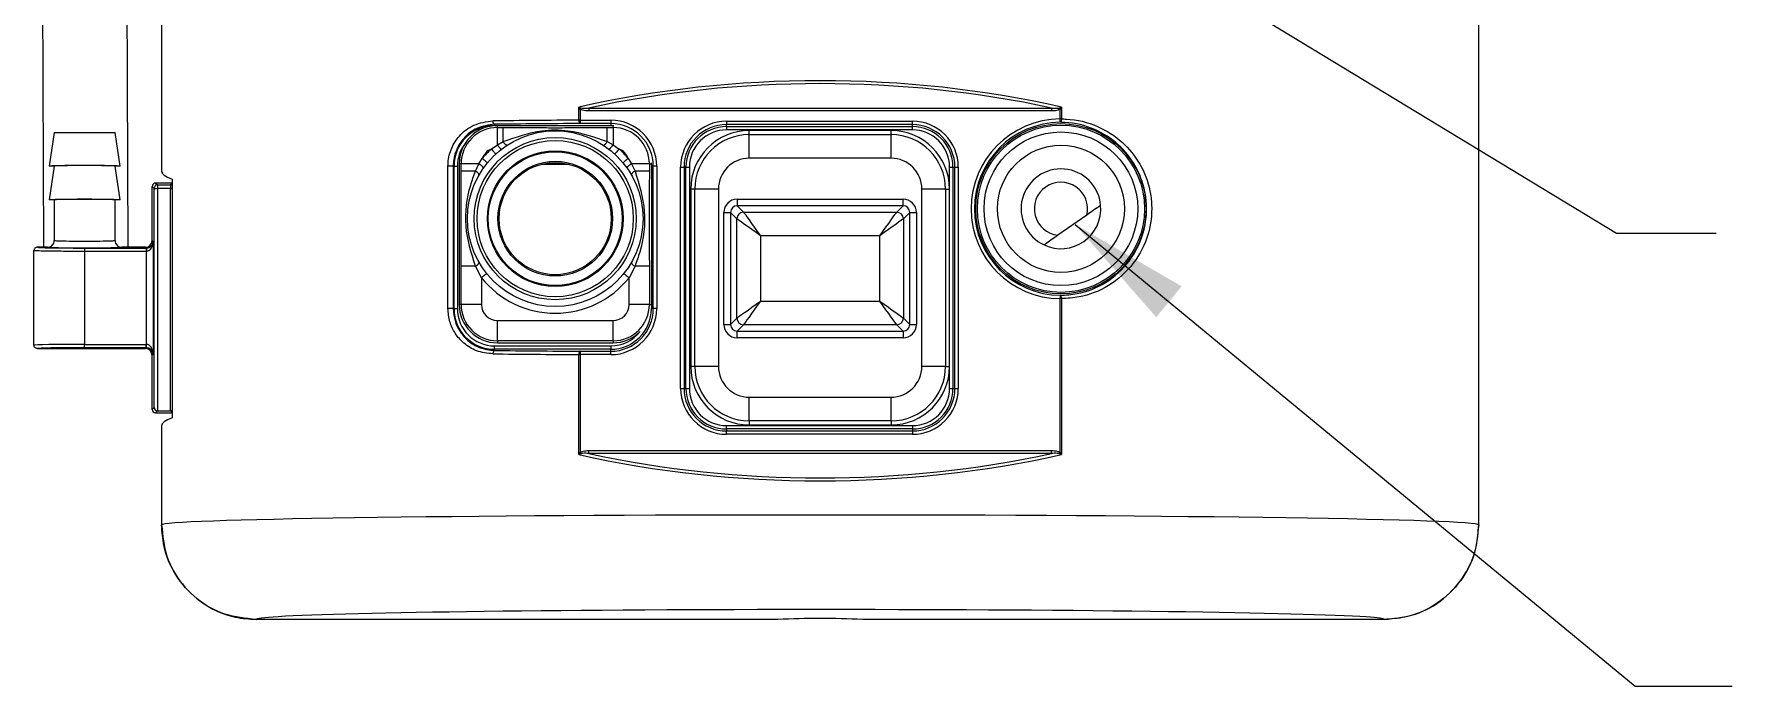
# Model space of a CAD drawing. Header units: inches. Extents: x 4.3 to 18.3, y 1.7 to 16.3.
# Drawn here: x 4.37 to 6.884, y 4.877 to 5.842 of the extents above; entities that cross this region are included whole.
import ezdxf

# ---------------------------------------------------------------- set-up
doc = ezdxf.new("R2010")
doc.units = ezdxf.units.IN
doc.header["$MEASUREMENT"] = 0
doc.layers.add('Dim', color=1, linetype='Continuous')
doc.layers.add('Object', color=4, linetype='Continuous')
doc.styles.get("Standard").update_dxf_attribs({"font": 'romans.shx'})
doc.dimstyles.get("Standard").update_dxf_attribs({"dimtxt": 0.125, "dimasz": 0.18, "dimexe": 0.06, "dimexo": 0.0625, "dimgap": 0.09, "dimtad": 0, "dimtih": 1, "dimtoh": 1, "dimdec": 4, "dimlfac": 2, "dimzin": 4, "dimdsep": 46, "dimlunit": 5, "dimtxsty": 'Standard', "dimcen": 0.09, "dimadec": 0, "dimazin": 1, "dimtfac": 1, "dimtdec": 4, "dimtofl": 0, "dimtmove": 0, "dimatfit": 0, "dimfxl": 0, "dimfrac": 2, "dimtolj": 1, "dimtzin": 0, "dimarcsym": 0})

msp = doc.modelspace()

# ---------------------------------------------------------------- linework, layer by layer
at = {"layer": 'Object', "color": 4, "linetype": 'Continuous', "lineweight": 15}
for p, q in [((4.558913, 6.845697), (4.558913, 5.639361)), ((4.558913, 6.845697), (4.558913, 5.640147)), ((6.508913, 5.115723), (6.508913, 6.845697)), ((5.176562, 5.714696), (5.176562, 5.734089)), ((5.191359, 5.732645), (5.191359, 5.728315)), ((5.191359, 5.732645), (5.876468, 5.732645)), ((5.876468, 5.732645), (5.876468, 5.728315)), ((5.891265, 5.734089), (5.891265, 5.716488)), ((5.051913, 5.708637), (5.051913, 5.706788)), ((5.178394, 5.714696), (5.176562, 5.714696)), ((5.178394, 5.731127), (5.178394, 5.714696)), ((5.178394, 5.714696), (5.178394, 5.709697)), ((5.178394, 5.714696), (5.223913, 5.714696)), ((5.223913, 5.709697), (5.178394, 5.709697)), ((5.876468, 5.728315), (5.191359, 5.728315)), ((5.223913, 5.714696), (5.223913, 5.709697)), ((5.223913, 5.709697), (5.223913, 5.706788)), ((5.395374, 5.713196), (5.395374, 5.708197)), ((5.395374, 5.713196), (5.670453, 5.713196)), ((5.395374, 5.705288), (5.395374, 5.708197)), ((5.670453, 5.708197), (5.395374, 5.708197)), ((5.670453, 5.708197), (5.670453, 5.713196)), ((5.670453, 5.705288), (5.670453, 5.708197)), ((5.889432, 5.716488), (5.889432, 5.731127)), ((5.891265, 5.716488), (5.889432, 5.716488)), ((5.051913, 5.706788), (5.051913, 5.706494)), ((5.051913, 5.706788), (5.223913, 5.706788)), ((5.056031, 5.703813), (5.056031, 5.706636)), ((5.056031, 5.703813), (5.064831, 5.703813)), ((5.056031, 5.678236), (5.056031, 5.703813)), ((5.056031, 5.678236), (5.064831, 5.682943)), ((5.064831, 5.682943), (5.064831, 5.703813)), ((5.218496, 5.703813), (5.227296, 5.703813)), ((5.218496, 5.682943), (5.218496, 5.703813)), ((5.218496, 5.682943), (5.227296, 5.678236)), ((5.223913, 5.706636), (5.223913, 5.706788)), ((5.223913, 5.706788), (5.228663, 5.7066)), ((5.227296, 5.703813), (5.227296, 5.706629)), ((5.227296, 5.703813), (5.227296, 5.678236)), ((5.395374, 5.705288), (5.395374, 5.700288)), ((5.395374, 5.705288), (5.670453, 5.705288)), ((5.670453, 5.700288), (5.395374, 5.700288)), ((5.638913, 5.699335), (5.428913, 5.699335)), ((5.428913, 5.693302), (5.428913, 5.699335)), ((5.428913, 5.693302), (5.638913, 5.693302)), ((5.428913, 5.658308), (5.428913, 5.693302)), ((5.638913, 5.693302), (5.638913, 5.699335)), ((5.638913, 5.658308), (5.638913, 5.693302)), ((5.670453, 5.700288), (5.670453, 5.705288)), ((5.028751, 5.650084), (5.033675, 5.65805)), ((5.046871, 5.671978), (5.056031, 5.678236)), ((5.227296, 5.678236), (5.236455, 5.671978)), ((5.249652, 5.65805), (5.254576, 5.650084)), ((5.638913, 5.658308), (5.428913, 5.658308)), ((4.990703, 5.646702), (4.982878, 5.646702)), ((4.982878, 5.435702), (4.982878, 5.646702)), ((4.990703, 5.646702), (4.990703, 5.435702)), ((4.990703, 5.646702), (4.991828, 5.646702)), ((4.991828, 5.646702), (4.996827, 5.646702)), ((4.991828, 5.435702), (4.991828, 5.646702)), ((4.996827, 5.646702), (4.996827, 5.435702)), ((5.002303, 5.650084), (4.999413, 5.650084)), ((4.999413, 5.650084), (4.999413, 5.441819)), ((5.002303, 5.639231), (5.002303, 5.650084)), ((5.028751, 5.650084), (5.002303, 5.650084)), ((5.023511, 5.639231), (5.002303, 5.639231)), ((5.023511, 5.639231), (5.028751, 5.650084)), ((5.162852, 5.649202), (5.120475, 5.649202)), ((5.132815, 5.651479), (5.150512, 5.651479)), ((5.281024, 5.650084), (5.254576, 5.650084)), ((5.254576, 5.650084), (5.259816, 5.639231)), ((5.281024, 5.639231), (5.259816, 5.639231)), ((5.281024, 5.650084), (5.28384, 5.650084)), ((5.281024, 5.650084), (5.281024, 5.639231)), ((5.283811, 5.651452), (5.283999, 5.646702)), ((5.283848, 5.646702), (5.283999, 5.646702)), ((5.283999, 5.646702), (5.283999, 5.435702)), ((5.286909, 5.646702), (5.283999, 5.646702)), ((5.286909, 5.435702), (5.286909, 5.646702)), ((5.291908, 5.646702), (5.286909, 5.646702)), ((5.291908, 5.646702), (5.291908, 5.435702)), ((5.32738, 5.645202), (5.332379, 5.645202)), ((5.32738, 5.317702), (5.32738, 5.645202)), ((5.335288, 5.645202), (5.332379, 5.645202)), ((5.332379, 5.645202), (5.332379, 5.317702)), ((5.335288, 5.645202), (5.340288, 5.645202)), ((5.335288, 5.317702), (5.335288, 5.645202)), ((5.340288, 5.645202), (5.340288, 5.317702)), ((5.725539, 5.613806), (5.725539, 5.645202)), ((5.725539, 5.645202), (5.730539, 5.645202)), ((5.730539, 5.645202), (5.733448, 5.645202)), ((5.730539, 5.645202), (5.730539, 5.317702)), ((5.733448, 5.317702), (5.733448, 5.645202)), ((5.733448, 5.645202), (5.738447, 5.645202)), ((5.738447, 5.645202), (5.738447, 5.317702)), ((5.342281, 5.612702), (5.342281, 5.350202)), ((5.348313, 5.612702), (5.342281, 5.612702)), ((5.348313, 5.350202), (5.348313, 5.612702)), ((5.383308, 5.612702), (5.348313, 5.612702)), ((5.383308, 5.612702), (5.383308, 5.350202)), ((5.684519, 5.350202), (5.684519, 5.612702)), ((5.719514, 5.612702), (5.684519, 5.612702)), ((5.719514, 5.612702), (5.725546, 5.612702)), ((5.719514, 5.612702), (5.719514, 5.350202)), ((5.725546, 5.350202), (5.725546, 5.612702)), ((5.411136, 5.59787), (5.656691, 5.59787)), ((5.411136, 5.59787), (5.411136, 5.587924)), ((5.656691, 5.587924), (5.411136, 5.587924)), ((5.411136, 5.587924), (5.420565, 5.578496)), ((5.647262, 5.578496), (5.656691, 5.587924)), ((5.656691, 5.587924), (5.656691, 5.59787)), ((5.391246, 5.412425), (5.391246, 5.577979)), ((5.391246, 5.577979), (5.401191, 5.577979)), ((5.401191, 5.577979), (5.401191, 5.412425)), ((5.410619, 5.568551), (5.401191, 5.577979)), ((5.410619, 5.421853), (5.410619, 5.568551)), ((5.420565, 5.578496), (5.647262, 5.578496)), ((5.666636, 5.577979), (5.657208, 5.568551)), ((5.657208, 5.568551), (5.657208, 5.421853)), ((5.666636, 5.577979), (5.676581, 5.577979)), ((5.666636, 5.412425), (5.666636, 5.577979)), ((5.676581, 5.577979), (5.676581, 5.412425)), ((5.928681, 5.574246), (5.886018, 5.544373)), ((5.445428, 5.543688), (5.445428, 5.446716)), ((5.622399, 5.543688), (5.445428, 5.543688)), ((5.622399, 5.446716), (5.622399, 5.543688)), ((5.002303, 5.441819), (5.002303, 5.498672)), ((5.023511, 5.498672), (5.002303, 5.498672)), ((5.032298, 5.481549), (5.023511, 5.498672)), ((5.032298, 5.481549), (5.032298, 5.441819)), ((5.259816, 5.498672), (5.251029, 5.481549)), ((5.251029, 5.441819), (5.251029, 5.481549)), ((5.281024, 5.498672), (5.259816, 5.498672)), ((5.281024, 5.498672), (5.281024, 5.441819)), ((4.990703, 5.435702), (4.982878, 5.435702)), ((4.990703, 5.435702), (4.991828, 5.435702)), ((4.991828, 5.435702), (4.996827, 5.435702)), ((5.002303, 5.441819), (4.999413, 5.441819)), ((5.032298, 5.441819), (5.002303, 5.441819)), ((5.281024, 5.441819), (5.251029, 5.441819)), ((5.281024, 5.441819), (5.283848, 5.441819)), ((5.283531, 5.435702), (5.283999, 5.435702)), ((5.286909, 5.435702), (5.283999, 5.435702)), ((5.291908, 5.435702), (5.286909, 5.435702)), ((5.445428, 5.446716), (5.622399, 5.446716)), ((5.891265, 5.450506), (5.889432, 5.450506)), ((5.889432, 5.222777), (5.889432, 5.450506)), ((5.891265, 5.450506), (5.891265, 5.219815)), ((5.056031, 5.388091), (5.056031, 5.418087)), ((5.056031, 5.418087), (5.227296, 5.418087)), ((5.227296, 5.388091), (5.227296, 5.418087)), ((5.391246, 5.412425), (5.401191, 5.412425)), ((5.401191, 5.412425), (5.410619, 5.421853)), ((5.420565, 5.411908), (5.411136, 5.40248)), ((5.647262, 5.411908), (5.420565, 5.411908)), ((5.656691, 5.40248), (5.647262, 5.411908)), ((5.657208, 5.421853), (5.666636, 5.412425)), ((5.666636, 5.412425), (5.676581, 5.412425)), ((5.051913, 5.380615), (5.223913, 5.380615)), ((5.051913, 5.375616), (5.051913, 5.380615)), ((5.056031, 5.388091), (5.056031, 5.385202)), ((5.227296, 5.388091), (5.056031, 5.388091)), ((5.056031, 5.385202), (5.227296, 5.385202)), ((5.223913, 5.380615), (5.223913, 5.375616)), ((5.227296, 5.388091), (5.227296, 5.385202)), ((5.411136, 5.392534), (5.411136, 5.40248)), ((5.411136, 5.40248), (5.656691, 5.40248)), ((5.656691, 5.392534), (5.411136, 5.392534)), ((5.656691, 5.40248), (5.656691, 5.392534)), ((5.223913, 5.375616), (5.051913, 5.375616)), ((5.051913, 5.373767), (5.051913, 5.375616)), ((5.176562, 5.367708), (5.178394, 5.367708)), ((5.176562, 5.219815), (5.176562, 5.367708)), ((5.178394, 5.372707), (5.223913, 5.372707)), ((5.178394, 5.372707), (5.178394, 5.367708)), ((5.223913, 5.367708), (5.178394, 5.367708)), ((5.178394, 5.367708), (5.178394, 5.222777)), ((5.223913, 5.372707), (5.223913, 5.375616)), ((5.223913, 5.367708), (5.223913, 5.372707)), ((5.348313, 5.350202), (5.342281, 5.350202)), ((5.383308, 5.350202), (5.348313, 5.350202)), ((5.719514, 5.350202), (5.684519, 5.350202)), ((5.719514, 5.350202), (5.725546, 5.350202)), ((5.725539, 5.317702), (5.725539, 5.349098)), ((5.32738, 5.317702), (5.332379, 5.317702)), ((5.335288, 5.317702), (5.332379, 5.317702)), ((5.335288, 5.317702), (5.340288, 5.317702)), ((5.725539, 5.317702), (5.730539, 5.317702)), ((5.730539, 5.317702), (5.733448, 5.317702)), ((5.733448, 5.317702), (5.738447, 5.317702)), ((5.428913, 5.304597), (5.638913, 5.304597)), ((5.428913, 5.269602), (5.428913, 5.304597)), ((5.638913, 5.269602), (5.638913, 5.304597)), ((4.558913, 5.262043), (4.558913, 5.115723)), ((4.558913, 5.261257), (4.558913, 5.115723)), ((5.395374, 5.262615), (5.670453, 5.262615)), ((5.395374, 5.257616), (5.395374, 5.262615)), ((5.670453, 5.257616), (5.395374, 5.257616)), ((5.395374, 5.257616), (5.395374, 5.254707)), ((5.395374, 5.249708), (5.395374, 5.254707)), ((5.395374, 5.254707), (5.670453, 5.254707)), ((5.428913, 5.269602), (5.428913, 5.263569)), ((5.638913, 5.269602), (5.428913, 5.269602)), ((5.428913, 5.263569), (5.638913, 5.263569)), ((5.638913, 5.269602), (5.638913, 5.263569)), ((5.670453, 5.262615), (5.670453, 5.257616)), ((5.670453, 5.257616), (5.670453, 5.254707)), ((5.670453, 5.254707), (5.670453, 5.249708)), ((5.670453, 5.249708), (5.395374, 5.249708)), ((5.191359, 5.225589), (5.876468, 5.225589)), ((5.191359, 5.221259), (5.191359, 5.225589)), ((5.876468, 5.221259), (5.191359, 5.221259)), ((5.876468, 5.221259), (5.876468, 5.225589)), ((5.471413, 4.975702), (4.698917, 4.975702)), ((6.36891, 4.975702), (5.596413, 4.975702))]:
    msp.add_line(p, q, dxfattribs=at)
at = {"layer": 'Object', "color": 2}
for p, q in [((4.384356, 5.52604), (4.382629, 5.997953)), ((4.509355, 5.526497), (4.507629, 5.998411))]:
    msp.add_line(p, q, dxfattribs=at)
at = {"layer": 'Object', "linetype": 'Continuous', "lineweight": 15}
for p, q in [((4.399904, 5.696657), (4.392404, 5.646656)), ((4.399904, 5.696657), (4.489904, 5.696657)), ((4.497404, 5.646656), (4.489904, 5.696657)), ((4.399904, 5.646656), (4.392404, 5.596657)), ((4.399904, 5.646656), (4.392404, 5.646656)), ((4.497404, 5.596657), (4.489904, 5.646656)), ((4.497404, 5.646656), (4.489904, 5.646656)), ((4.547785, 5.613776), (4.544904, 5.616657)), ((4.544904, 5.536655), (4.544904, 5.616657)), ((4.547785, 5.289537), (4.547785, 5.613776)), ((4.547785, 5.613776), (4.552784, 5.613776)), ((4.549903, 5.621657), (4.552784, 5.618775)), ((4.574747, 5.621657), (4.549903, 5.621657)), ((4.552784, 5.618775), (4.572023, 5.618775)), ((4.552784, 5.618775), (4.552784, 5.613776)), ((4.572023, 5.613776), (4.552784, 5.613776)), ((4.552784, 5.613776), (4.552784, 5.284625)), ((4.572023, 5.618775), (4.574747, 5.621499)), ((4.572023, 5.618775), (4.572023, 5.613776)), ((4.572023, 5.284625), (4.572023, 5.613776)), ((4.572023, 5.613776), (4.574747, 5.613776)), ((4.574747, 5.627124), (4.574747, 5.27428)), ((4.399904, 5.596657), (4.392404, 5.596657)), ((4.399904, 5.596657), (4.399904, 5.536658)), ((4.489904, 5.536658), (4.489904, 5.596657)), ((4.497404, 5.596657), (4.489904, 5.596657)), ((4.544904, 5.536655), (4.546384, 5.535174)), ((4.546384, 5.535174), (4.546384, 5.368139)), ((4.370793, 5.521539), (4.369904, 5.521657)), ((4.369904, 5.381657), (4.369904, 5.521656)), ((4.389904, 5.526656), (4.374904, 5.526656)), ((4.444904, 5.525433), (4.536129, 5.525433)), ((4.444904, 5.520434), (4.444904, 5.382879)), ((4.536129, 5.520434), (4.444904, 5.520434)), ((4.534905, 5.526656), (4.499903, 5.526656)), ((4.536129, 5.525433), (4.534905, 5.526656)), ((4.536129, 5.525433), (4.536129, 5.520434)), ((4.536386, 5.382877), (4.536386, 5.520436)), ((4.444904, 5.382879), (4.536129, 5.382879)), ((4.444904, 5.37788), (4.444904, 5.382879)), ((4.536129, 5.37788), (4.536129, 5.382879)), ((4.374904, 5.376657), (4.534905, 5.376657)), ((4.536129, 5.37788), (4.444904, 5.37788)), ((4.534905, 5.376657), (4.536129, 5.37788)), ((4.546384, 5.368139), (4.544904, 5.366658)), ((4.544904, 5.286656), (4.544904, 5.366658)), ((4.544904, 5.286656), (4.547785, 5.289537)), ((4.55287, 5.284624), (4.549903, 5.281656)), ((4.549903, 5.281656), (4.574747, 5.281656)), ((4.55287, 5.284624), (4.571937, 5.284624)), ((4.574747, 5.281814), (4.571937, 5.284624))]:
    msp.add_line(p, q, dxfattribs=at)
at = {"layer": 'Object', "color": 4, "linetype": 'Continuous', "lineweight": 15, "flags": 128}
for points in [[(5.179739, 5.732912), (5.179581, 5.732702), (5.179419, 5.732487), (5.179253, 5.732267), (5.179085, 5.732044), (5.178914, 5.731817), (5.178742, 5.731589), (5.178569, 5.731358), (5.178394, 5.731127)], [(5.888088, 5.732912), (5.888246, 5.732702), (5.888408, 5.732487), (5.888574, 5.732267), (5.888742, 5.732044), (5.888912, 5.731817), (5.889085, 5.731589), (5.889258, 5.731358), (5.889432, 5.731127)], [(5.051913, 5.708637), (5.051433, 5.708746), (5.050971, 5.709039), (5.050545, 5.709506), (5.05017, 5.710128), (5.049861, 5.710882), (5.049629, 5.71174), (5.049483, 5.71267), (5.049429, 5.713636)], [(5.176562, 5.714696), (5.176602, 5.713731), (5.17671, 5.712802), (5.176881, 5.711944), (5.177109, 5.71119), (5.177386, 5.710567), (5.1777, 5.710101), (5.178041, 5.709807), (5.178394, 5.709697)], [(5.889469, 5.711489), (5.889468, 5.7116), (5.889466, 5.711894), (5.889463, 5.712361), (5.889458, 5.712983), (5.889453, 5.713738), (5.889446, 5.714595), (5.88944, 5.715523), (5.889432, 5.716488)], [(5.891265, 5.716488), (5.891231, 5.715524), (5.89113, 5.714596), (5.890965, 5.71374), (5.890742, 5.712986), (5.89047, 5.712364), (5.89016, 5.711896), (5.889822, 5.711601), (5.889469, 5.711489)], [(5.041388, 5.651686), (5.04124, 5.651808), (5.040801, 5.65217), (5.040088, 5.652758), (5.039129, 5.65355), (5.03796, 5.654514), (5.036627, 5.655614), (5.03518, 5.656808), (5.033675, 5.65805)], [(5.046871, 5.671978), (5.048192, 5.670543), (5.049462, 5.669162), (5.050633, 5.66789), (5.051659, 5.666775), (5.052501, 5.66586), (5.053127, 5.66518), (5.053512, 5.664761), (5.053642, 5.664619)], [(5.236455, 5.671978), (5.235134, 5.670543), (5.233864, 5.669162), (5.232694, 5.66789), (5.231668, 5.666775), (5.230826, 5.66586), (5.2302, 5.66518), (5.229815, 5.664761), (5.229685, 5.664619)], [(5.249652, 5.65805), (5.248147, 5.656808), (5.2467, 5.655614), (5.245367, 5.654514), (5.244198, 5.65355), (5.243239, 5.652758), (5.242526, 5.65217), (5.242087, 5.651808), (5.241939, 5.651686)], [(5.445428, 5.543688), (5.439049, 5.548244), (5.432885, 5.552647), (5.42714, 5.55675), (5.422008, 5.560416), (5.41766, 5.563522), (5.414242, 5.565963), (5.411869, 5.567658), (5.410619, 5.568551)], [(5.420565, 5.578496), (5.421457, 5.577246), (5.423152, 5.574873), (5.425594, 5.571455), (5.428699, 5.567107), (5.432365, 5.561975), (5.436468, 5.556231), (5.440872, 5.550066), (5.445428, 5.543688)], [(5.622399, 5.543688), (5.626955, 5.550066), (5.631358, 5.556231), (5.635462, 5.561975), (5.639128, 5.567107), (5.642233, 5.571455), (5.644674, 5.574873), (5.64637, 5.577246), (5.647262, 5.578496)], [(5.657208, 5.568551), (5.655958, 5.567658), (5.653584, 5.565963), (5.650167, 5.563522), (5.645819, 5.560416), (5.640687, 5.55675), (5.634942, 5.552647), (5.628778, 5.548244), (5.622399, 5.543688)], [(5.04011, 5.487792), (5.03996, 5.487673), (5.039515, 5.487317), (5.038793, 5.48674), (5.037822, 5.485964), (5.036638, 5.485018), (5.035288, 5.483938), (5.033822, 5.482767), (5.032298, 5.481549)], [(5.243217, 5.487792), (5.243367, 5.487673), (5.243812, 5.487317), (5.244533, 5.48674), (5.245505, 5.485964), (5.246689, 5.485018), (5.248039, 5.483938), (5.249505, 5.482767), (5.251029, 5.481549)], [(5.410619, 5.421853), (5.411869, 5.422746), (5.414242, 5.424441), (5.41766, 5.426882), (5.422008, 5.429988), (5.42714, 5.433654), (5.432885, 5.437757), (5.439049, 5.44216), (5.445428, 5.446716)], [(5.445428, 5.446716), (5.440872, 5.440338), (5.436468, 5.434173), (5.432365, 5.428429), (5.428699, 5.423297), (5.425594, 5.418949), (5.423152, 5.415531), (5.421457, 5.413157), (5.420565, 5.411908)], [(5.622399, 5.446716), (5.628778, 5.44216), (5.634942, 5.437757), (5.640687, 5.433654), (5.645819, 5.429988), (5.650167, 5.426882), (5.653584, 5.424441), (5.655958, 5.422746), (5.657208, 5.421853)], [(5.647262, 5.411908), (5.64637, 5.413157), (5.644674, 5.415531), (5.642233, 5.418949), (5.639128, 5.423297), (5.635462, 5.428429), (5.631358, 5.434173), (5.626955, 5.440338), (5.622399, 5.446716)], [(5.889469, 5.455506), (5.889468, 5.455395), (5.889466, 5.4551), (5.889463, 5.454633), (5.889458, 5.454011), (5.889453, 5.453257), (5.889446, 5.4524), (5.88944, 5.451471), (5.889432, 5.450506)], [(5.891265, 5.450506), (5.891231, 5.45147), (5.89113, 5.452398), (5.890965, 5.453255), (5.890742, 5.454009), (5.89047, 5.454631), (5.89016, 5.455098), (5.889822, 5.455394), (5.889469, 5.455506)], [(5.051913, 5.373767), (5.051433, 5.373658), (5.050971, 5.373365), (5.050545, 5.372898), (5.05017, 5.372276), (5.049861, 5.371522), (5.049629, 5.370664), (5.049483, 5.369734), (5.049429, 5.368768)], [(5.178394, 5.372707), (5.178041, 5.372597), (5.1777, 5.372303), (5.177386, 5.371837), (5.177109, 5.371214), (5.176881, 5.37046), (5.17671, 5.369602), (5.176602, 5.368673), (5.176562, 5.367708)], [(5.179739, 5.220992), (5.179581, 5.221202), (5.179419, 5.221417), (5.179253, 5.221636), (5.179085, 5.22186), (5.178914, 5.222087), (5.178742, 5.222315), (5.178569, 5.222546), (5.178394, 5.222777)], [(5.888088, 5.220992), (5.888246, 5.221202), (5.888408, 5.221417), (5.888574, 5.221636), (5.888742, 5.22186), (5.888912, 5.222087), (5.889085, 5.222315), (5.889258, 5.222546), (5.889432, 5.222777)]]:
    msp.add_lwpolyline(points, dxfattribs=at)
at = {"layer": 'Object', "linetype": 'Continuous', "lineweight": 15, "flags": 128}
for points in [[(4.5363, 5.525435), (4.536302, 5.525323), (4.536307, 5.525029), (4.536315, 5.524562), (4.536326, 5.52394), (4.536339, 5.523186), (4.536353, 5.522329), (4.536369, 5.5214), (4.536386, 5.520436)], [(4.5363, 5.377879), (4.536302, 5.377989), (4.536307, 5.378284), (4.536315, 5.378751), (4.536326, 5.379373), (4.536339, 5.380127), (4.536353, 5.380984), (4.536369, 5.381912), (4.536386, 5.382877)]]:
    msp.add_lwpolyline(points, dxfattribs=at)
at = {"layer": 'Object', "color": 4, "linetype": 'Continuous', "lineweight": 15}
for centre, radius in [((5.890413, 5.583497), 0.126063), ((5.890413, 5.583497), 0.12375), ((5.141663, 5.568952), 0.13), ((5.141663, 5.568952), 0.12), ((5.141663, 5.568952), 0.115625), ((5.890413, 5.583497), 0.11375), ((5.141663, 5.568952), 0.1005), ((5.141663, 5.568952), 0.099112), ((5.890413, 5.583497), 0.094055), ((5.141663, 5.568952), 0.084896), ((5.141663, 5.568952), 0.083)]:
    msp.add_circle(centre, radius, dxfattribs=at)
for centre, radius, start, end in [((5.223913, 5.646702), 0.067994, 0, 90), ((5.223913, 5.646702), 0.062995, 0, 90), ((5.395374, 5.645202), 0.067994, 90, 180), ((5.395374, 5.645202), 0.062995, 90, 180), ((5.670453, 5.645202), 0.067994, 0, 90), ((5.670453, 5.645202), 0.062995, 0, 90), ((5.890413, 5.583497), 0.132994, 90.422638, 269.577362), ((5.890413, 5.583497), 0.127995, 90.422638, 269.577362), ((5.051913, 5.646702), 0.060086, 90, 180), ((5.056031, 5.650084), 0.056618, 90, 180), ((5.056031, 5.650084), 0.053728, 90, 180), ((5.074858, 5.687801), 0.011142, 205.850083, 245.958657), ((5.20847, 5.6878), 0.011141, 294.038593, 334.152667), ((5.227296, 5.650084), 0.053728, 0, 90), ((5.395374, 5.645202), 0.060086, 90, 180), ((5.395374, 5.645202), 0.055087, 90, 180), ((5.428913, 5.612702), 0.086633, 90, 180), ((5.428913, 5.612702), 0.0806, 90, 180), ((5.638913, 5.612702), 0.086633, 0, 90), ((5.638913, 5.612702), 0.0806, 0, 90), ((5.670453, 5.645202), 0.060086, 0, 90), ((5.670453, 5.645202), 0.055087, 0, 90), ((5.051913, 5.646702), 0.055087, 143.462322, 180), ((5.056031, 5.650084), 0.023733, 112.702438, 160.388963), ((5.141663, 5.568952), 0.14, 132.616344, 140.475057), ((5.076243, 5.691313), 0.024073, 212.903407, 234.161599), ((5.207087, 5.69131), 0.024069, 305.837219, 327.099147), ((5.227296, 5.650084), 0.023733, 19.611005, 67.297595), ((5.141663, 5.568952), 0.14, 39.52494, 47.38366), ((5.428913, 5.612702), 0.045606, 90, 180), ((5.638913, 5.612702), 0.045606, 0, 90), ((5.018651, 5.627926), 0.012306, 30.717193, 66.740181), ((5.011812, 5.622632), 0.032258, 42.173251, 58.323172), ((5.271519, 5.622627), 0.032264, 121.677736, 137.824655), ((5.264676, 5.627926), 0.012306, 113.259819, 149.282807), ((5.890413, 5.583497), 0.059055, 5, 245), ((5.890413, 5.583497), 0.03937, 346.409622, 263.590378), ((5.890413, 5.583497), 0.059055, 245, 5), ((5.420693, 5.568423), 0.010074, 90.728388, 179.269922), ((5.647134, 5.568423), 0.010074, 0.729667, 89.271178), ((5.018653, 5.509976), 0.012303, 293.257514, 329.288432), ((5.141663, 5.568952), 0.14, 218.631163, 321.368837), ((5.264674, 5.509976), 0.012303, 210.711568, 246.742486), ((5.051913, 5.435702), 0.060086, 180, 270), ((5.051913, 5.435702), 0.055087, 180, 270), ((5.056031, 5.44182), 0.056618, 180, 270), ((5.056031, 5.44182), 0.053728, 180, 270), ((5.056031, 5.44182), 0.023733, 180, 270), ((5.223913, 5.435702), 0.060086, 270, 0), ((5.223913, 5.435702), 0.062995, 270, 0), ((5.223913, 5.435702), 0.067994, 270, 0), ((5.227296, 5.44182), 0.053728, 270, 0), ((5.227296, 5.44182), 0.023733, 270, 0), ((5.420693, 5.421982), 0.010075, 180.731754, 269.268246), ((5.647134, 5.421982), 0.010075, 270.732188, 359.268657), ((5.223913, 5.435702), 0.055087, 270, 321.934989), ((5.227296, 5.44182), 0.056618, 270, 314.933007), ((5.428913, 5.350202), 0.086633, 180, 270), ((5.428913, 5.350202), 0.0806, 180, 270), ((5.428913, 5.350202), 0.045606, 180, 270), ((5.638913, 5.350202), 0.086633, 270, 0), ((5.638913, 5.350202), 0.045606, 270, 0), ((5.638913, 5.350202), 0.0806, 270, 0), ((5.395374, 5.317702), 0.067994, 180, 270), ((5.395374, 5.317702), 0.062995, 180, 270), ((5.395374, 5.317702), 0.060086, 180, 270), ((5.395374, 5.317702), 0.055087, 180, 270), ((5.670453, 5.317702), 0.055087, 270, 0), ((5.670453, 5.317702), 0.060086, 270, 0), ((5.670453, 5.317702), 0.067994, 270, 0), ((5.670453, 5.317702), 0.062995, 270, 0), ((5.533913, 3.620908), 1.356235, 87.358677, 92.641323)]:
    msp.add_arc(centre, radius, start, end, dxfattribs=at)
at = {"layer": 'Object', "linetype": 'Continuous', "lineweight": 15}
for centre, radius, start, end in [((4.552786, 5.613774), 0.005001, 90.021886, 179.978114), ((4.572022, 5.613776), 0.004999, 56.957963, 89.98627)]:
    msp.add_arc(centre, radius, start, end, dxfattribs=at)
at = {"layer": 'Object', "color": 4, "linetype": 'Continuous', "lineweight": 15}
for centre, major_axis, ratio, start_param, end_param in [((5.533913, 5.21303), (0.975, 0), 0.5743895, 1.19553636, 1.9460563), ((5.533913, 5.2087), (0.97, 0), 0.57735027, 1.20986125, 1.93173141), ((5.533913, 5.698943), (0.975, 0), 0.01736555, 1.9460563, 2.09082753), ((5.533913, 5.693944), (0.97, 0), 0.01745506, 1.9460563, 2.09082753), ((5.533913, 5.639361), (0.975, 0), 0.06992681, 3.14159265, 3.18895813), ((5.411356, 5.577759), (-0.014298, 0.014298), 0.98913284, 5.50325035, 7.06312026), ((5.411356, 5.577759), (0.007303, -0.007303), 0.96820394, 2.3616577, 3.92152761), ((5.656471, 5.577759), (0.014298, 0.014298), 0.98913284, 5.50325035, 7.06312026), ((5.656471, 5.577759), (0.007303, 0.007303), 0.96820394, 5.50325035, 7.06312026), ((5.411356, 5.412645), (-0.014298, -0.014298), 0.98913284, 5.50325035, 7.06312026), ((5.411356, 5.412645), (0.007303, 0.007303), 0.96820394, 2.3616577, 3.92152761), ((5.656471, 5.412645), (0.014298, -0.014298), 0.98913284, 5.50325035, 7.06312026), ((5.656471, 5.412645), (-0.007303, 0.007303), 0.96820394, 2.3616577, 3.92152761), ((5.533913, 5.383461), (0.975, 0), 0.01736555, 4.19235778, 4.33712901), ((5.533913, 5.38846), (0.97, 0), 0.01745506, 4.19235778, 4.33712901), ((5.533913, 5.262043), (0.975, 0), 0.06992681, 3.08614634, 3.14159265), ((5.533913, 5.740874), (0.975, 0), 0.5743895, 4.33712901, 5.08764895), ((5.533913, 5.745204), (0.97, 0), 0.57735027, 4.3514539, 5.07332406), ((5.533913, 5.115723), (0.975, 0), 0.0149487, 0, 3.14159265), ((5.533913, 4.975745), (0.835, 0), 0.01745506, 2.86049176, 3.14451881), ((5.533913, 4.975745), (0.835, 0), 0.01745506, 0.25342773, 2.86049176), ((5.533913, 4.975745), (0.835, 0), 0.01745506, 6.28025915, 6.53661304)]:
    msp.add_ellipse(centre, major_axis=major_axis, ratio=ratio, start_param=start_param, end_param=end_param, dxfattribs=at)
at = {"layer": 'Object', "linetype": 'Continuous', "lineweight": 15}
for centre, major_axis, ratio, start_param, end_param in [((4.444904, 5.646654), (0.0525, 0), 0.01745512, 0.00261826, 3.13897439), ((4.444904, 5.646654), (0.045, 0), 0.01745512, 0.00261826, 3.13897439), ((5.533913, 5.639361), (0.975, 0), 0.06992681, 3.14159265, 3.32205779), ((4.549904, 5.616656), (0.003537, -0.003537), 0.99969546, 2.35634678, 3.92683852), ((4.444904, 5.596654), (0.0525, 0), 0.01745512, 0.00261826, 3.13897439), ((4.444904, 5.596656), (0.045, 0), 0.01745506, 0, 3.14159265), ((4.444904, 5.536658), (0.045, 0), 0.02133397, 3.14159265, 6.28318531), ((4.534902, 5.536658), (0.007073, -0.007073), 0.99969546, 5.49793944, 7.06843118), ((4.536386, 5.535174), (0.009302, 0.003813), 0.96360334, 5.42570669, 5.8809513), ((4.536386, 5.535174), (0.000323, 0.014739), 0.67812377, 4.30366671, 4.72725529), ((4.444904, 5.52666), (0.055, 0), 0.01745506, 3.14476582, 6.28001214), ((4.536124, 5.535436), (-0.007075, 0.007075), 0.99939115, 2.35634678, 2.37349549), ((4.536124, 5.535436), (0.01061, -0.01061), 0.99969546, 5.49793944, 5.51508814), ((4.536386, 5.535174), (0.009302, 0.003813), 0.96360334, 4.32760826, 5.42570669), ((4.536386, 5.535174), (0.000323, 0.014739), 0.67812377, 3.17391226, 4.30366671), ((4.444904, 5.381657), (0.075, 0), 0.01629139, 1.57079633, 3.14159265), ((4.536124, 5.367877), (-0.01061, -0.01061), 0.99969546, 3.90968982, 3.92683852), ((4.536386, 5.368139), (-0.000323, 0.014739), 0.67812377, 4.69752267, 6.2508657), ((4.444904, 5.376658), (0.07, 0), 0.01745506, 1.57079633, 3.14159265), ((4.534902, 5.366655), (0.007073, 0.007073), 0.99969546, 5.49793944, 7.06843118), ((4.536124, 5.367877), (0.007075, 0.007075), 0.99939115, 0.76809716, 0.78524587), ((4.536386, 5.368139), (0.009302, -0.003813), 0.96360334, 0.40223401, 1.95557705), ((4.549904, 5.286657), (-0.003537, -0.003537), 0.99969546, 5.49793944, 7.06843118), ((4.552785, 5.289537), (0.004636, -0.00192), 0.97561944, 3.54309453, 5.09643756), ((4.552872, 5.289625), (0.003537, 0.003537), 0.99969546, 3.90968982, 3.92683852), ((4.571936, 5.289625), (-0.003537, 0.003537), 0.99969546, 2.35634678, 2.37349549), ((4.572023, 5.289537), (0.004636, 0.00192), 0.97561944, 4.3283404, 4.90456579), ((5.533913, 5.262043), (0.975, 0), 0.06992681, 2.96112751, 3.14159265)]:
    msp.add_ellipse(centre, major_axis=major_axis, ratio=ratio, start_param=start_param, end_param=end_param, dxfattribs=at)
at = {"layer": 'Object', "color": 4, "linetype": 'Continuous', "lineweight": 15}
for points, knots in [([(5.178394, 5.731127), (5.177779, 5.732086), (5.177148, 5.733071), (5.176577, 5.734063), (5.176562, 5.734089)], [0, 0, 0, 0, 0.97418725, 1, 1, 1, 1]), ([(5.176562, 5.734089), (5.176588, 5.734079), (5.17761, 5.733685), (5.178688, 5.733293), (5.179739, 5.732912)], [0, 0, 0, 0, 0.02581687, 1, 1, 1, 1]), ([(5.179739, 5.732912), (5.180847, 5.732692), (5.18468, 5.731932), (5.188584, 5.732349), (5.191359, 5.732645)], [0, 0, 0, 0, 0.289081829, 1, 1, 1, 1]), ([(5.876468, 5.732645), (5.879505, 5.732313), (5.883417, 5.731884), (5.887233, 5.732724), (5.888088, 5.732912)], [0, 0, 0, 0, 0.77599507, 1, 1, 1, 1]), ([(5.888088, 5.732912), (5.889139, 5.733293), (5.890217, 5.733684), (5.891239, 5.734079), (5.891265, 5.734089)], [0, 0, 0, 0, 0.97420201, 1, 1, 1, 1]), ([(5.891265, 5.734089), (5.89125, 5.734063), (5.890678, 5.733071), (5.890047, 5.732086), (5.889432, 5.731127)], [0, 0, 0, 0, 0.02582304, 1, 1, 1, 1]), ([(4.982878, 5.646702), (4.982921, 5.64844), (4.983144, 5.657635), (4.987442, 5.674014), (5.000383, 5.693799), (5.021329, 5.709851), (5.039706, 5.712327), (5.049429, 5.713636)], [0, 0, 0, 0, 0.04594327, 0.2430872, 0.43949622, 0.70345488, 1, 1, 1, 1]), ([(5.051913, 5.708637), (5.042968, 5.707419), (5.026083, 5.705121), (5.00684, 5.690304), (4.994921, 5.672012), (4.990948, 5.656822), (4.990742, 5.648309), (4.990703, 5.646702)], [0, 0, 0, 0, 0.29835348, 0.56319534, 0.75907528, 0.95453199, 1, 1, 1, 1]), ([(5.191359, 5.728315), (5.188222, 5.728347), (5.183652, 5.728393), (5.17965, 5.730474), (5.178394, 5.731127)], [0, 0, 0, 0, 0.68613736, 1, 1, 1, 1]), ([(5.889432, 5.731127), (5.888461, 5.730586), (5.885115, 5.728724), (5.880489, 5.728376), (5.87713, 5.728325), (5.876468, 5.728315)], [0, 0, 0, 0, 0.24721693, 0.85156689, 1, 1, 1, 1]), ([(5.889469, 5.455506), (5.897805, 5.455999), (5.921302, 5.457388), (5.958001, 5.472313), (5.992833, 5.503313), (6.014081, 5.544736), (6.018592, 5.582071), (6.014312, 5.616411), (6.002001, 5.648574), (5.976158, 5.680477), (5.940469, 5.703565), (5.909345, 5.711156), (5.891723, 5.711451), (5.889469, 5.711489)], [0, 0, 0, 0, 0.06401766, 0.18046313, 0.30044889, 0.41416137, 0.5133376, 0.5607804, 0.65909173, 0.75730069, 0.86488471, 0.9827187, 1, 1, 1, 1]), ([(5.891265, 5.716488), (5.893619, 5.716449), (5.912011, 5.716148), (5.944518, 5.708279), (5.981828, 5.684284), (6.008839, 5.651116), (6.021696, 5.617696), (6.026167, 5.582015), (6.021459, 5.543235), (5.999262, 5.500177), (5.962845, 5.467944), (5.924494, 5.452451), (5.89997, 5.451016), (5.891265, 5.450506)], [0, 0, 0, 0, 0.01729313, 0.13512035, 0.24261959, 0.34078053, 0.43914446, 0.48664352, 0.58593782, 0.69966915, 0.81956396, 0.93595582, 1, 1, 1, 1]), ([(5.064831, 5.703813), (5.066886, 5.703812), (5.083577, 5.703806), (5.107386, 5.703678), (5.13923, 5.703534), (5.166033, 5.703625), (5.192106, 5.703773), (5.209672, 5.703799), (5.218496, 5.703813)], [0, 0, 0, 0, 0.03938585, 0.31991319, 0.4733629, 0.66331768, 0.83088176, 1, 1, 1, 1]), ([(5.064831, 5.682943), (5.083567, 5.689608), (5.114579, 5.700639), (5.168226, 5.700772), (5.199502, 5.68968), (5.218496, 5.682943)], [0, 0, 0, 0, 0.37478813, 0.62031237, 1, 1, 1, 1]), ([(5.002303, 5.498672), (5.002304, 5.50121), (5.002308, 5.511957), (5.002367, 5.531429), (5.002445, 5.557087), (5.00245, 5.584508), (5.002341, 5.611406), (5.002315, 5.62997), (5.002303, 5.639231)], [0, 0, 0, 0, 0.05374635, 0.22762316, 0.41735206, 0.60586727, 0.80336708, 1, 1, 1, 1]), ([(5.023511, 5.498672), (5.017456, 5.51819), (5.00533, 5.557279), (5.01172, 5.606405), (5.021039, 5.632351), (5.023511, 5.639231)], [0, 0, 0, 0, 0.42289879, 0.84695769, 1, 1, 1, 1]), ([(5.259816, 5.639231), (5.265871, 5.619714), (5.277997, 5.580625), (5.271607, 5.531499), (5.262288, 5.505553), (5.259816, 5.498672)], [0, 0, 0, 0, 0.422898833, 0.846955748, 1, 1, 1, 1]), ([(5.281024, 5.639231), (5.281023, 5.636694), (5.281019, 5.625947), (5.28096, 5.606475), (5.280881, 5.580817), (5.280877, 5.553396), (5.280986, 5.526498), (5.281012, 5.507934), (5.281024, 5.498672)], [0, 0, 0, 0, 0.05374635, 0.22762315, 0.41735, 0.60586727, 0.80336502, 1, 1, 1, 1]), ([(5.949244, 5.588644), (5.948542, 5.588153), (5.941953, 5.58354), (5.934944, 5.578631), (5.928681, 5.574246)], [0, 0, 0, 0, 0.10651267, 1, 1, 1, 1]), ([(5.886018, 5.544373), (5.884619, 5.543393), (5.877427, 5.538358), (5.870796, 5.533715), (5.865456, 5.529975)], [0, 0, 0, 0, 0.19456384, 1, 1, 1, 1]), ([(5.049429, 5.368768), (5.041205, 5.369718), (5.025849, 5.371491), (5.006829, 5.383157), (4.9934, 5.398149), (4.984612, 5.415941), (4.983457, 5.429111), (4.982878, 5.435702)], [0, 0, 0, 0, 0.25063941, 0.46795757, 0.65393987, 0.82681297, 1, 1, 1, 1]), ([(4.990703, 5.435702), (4.991237, 5.429604), (4.992305, 5.417391), (5.000402, 5.400938), (5.01275, 5.387083), (5.030226, 5.376302), (5.044345, 5.374652), (5.051913, 5.373767)], [0, 0, 0, 0, 0.17151376, 0.34347645, 0.52951397, 0.74782301, 1, 1, 1, 1]), ([(5.176562, 5.219815), (5.176577, 5.219841), (5.17715, 5.220832), (5.17778, 5.221817), (5.178394, 5.222777)], [0, 0, 0, 0, 0.02574153, 1, 1, 1, 1]), ([(5.179739, 5.220992), (5.178688, 5.220611), (5.17761, 5.220219), (5.176588, 5.219826), (5.176562, 5.219815)], [0, 0, 0, 0, 0.97418313, 1, 1, 1, 1]), ([(5.178394, 5.222777), (5.179366, 5.223318), (5.182712, 5.22518), (5.187338, 5.225527), (5.190696, 5.225579), (5.191359, 5.225589)], [0, 0, 0, 0, 0.24721913, 0.85157103, 1, 1, 1, 1]), ([(5.191359, 5.221259), (5.188322, 5.221591), (5.184409, 5.22202), (5.180593, 5.22118), (5.179739, 5.220992)], [0, 0, 0, 0, 0.77599521, 1, 1, 1, 1]), ([(5.876468, 5.225589), (5.879604, 5.225557), (5.884175, 5.225511), (5.888177, 5.22343), (5.889432, 5.222777)], [0, 0, 0, 0, 0.68613317, 1, 1, 1, 1]), ([(5.888088, 5.220992), (5.88698, 5.221212), (5.883146, 5.221972), (5.879243, 5.221555), (5.876468, 5.221259)], [0, 0, 0, 0, 0.28907894, 1, 1, 1, 1]), ([(5.891265, 5.219815), (5.891239, 5.219826), (5.890217, 5.22022), (5.889139, 5.220611), (5.888088, 5.220992)], [0, 0, 0, 0, 0.02579799, 1, 1, 1, 1]), ([(5.889432, 5.222777), (5.890046, 5.221817), (5.890676, 5.220832), (5.89125, 5.219841), (5.891265, 5.219815)], [0, 0, 0, 0, 0.97424815, 1, 1, 1, 1]), ([(4.698917, 4.975702), (4.683179, 4.97725), (4.651703, 4.980345), (4.609751, 5.004481), (4.578088, 5.040005), (4.561305, 5.079376), (4.559593, 5.105396), (4.558913, 5.115723)], [0, 0, 0, 0, 0.21465817, 0.42931616, 0.64399062, 0.85869164, 1, 1, 1, 1]), ([(4.558913, 5.115723), (4.560461, 5.09998), (4.563557, 5.068494), (4.5877, 5.02653), (4.623231, 4.994864), (4.662596, 4.97809), (4.688602, 4.97638), (4.698917, 4.975702)], [0, 0, 0, 0, 0.21472683, 0.42945198, 0.64416927, 0.85886283, 1, 1, 1, 1]), ([(6.508913, 5.115723), (6.507366, 5.09998), (6.50427, 5.068494), (6.480127, 5.02653), (6.444596, 4.994864), (6.405231, 4.97809), (6.379225, 4.97638), (6.36891, 4.975702)], [0, 0, 0, 0, 0.21472689, 0.42945212, 0.64416915, 0.85886322, 1, 1, 1, 1]), ([(6.36891, 4.975702), (6.384648, 4.97725), (6.416124, 4.980345), (6.458076, 5.004481), (6.489739, 5.040005), (6.506522, 5.079376), (6.508234, 5.105396), (6.508913, 5.115723)], [0, 0, 0, 0, 0.21465791, 0.42931575, 0.64399028, 0.85869162, 1, 1, 1, 1])]:
    msp.add_open_spline(points, degree=3, knots=knots, dxfattribs=at)
at = {"layer": 'Object', "linetype": 'Continuous', "lineweight": 15}
for points, knots in [([(4.389904, 5.526656), (4.391028, 5.526767), (4.393277, 5.526988), (4.396269, 5.528712), (4.398546, 5.531249), (4.39964, 5.533928), (4.399892, 5.535777), (4.399902, 5.536515), (4.399904, 5.536658)], [0, 0, 0, 0, 0.21462479, 0.42924158, 0.64387664, 0.85852846, 0.9725222, 1, 1, 1, 1]), ([(4.489904, 5.536658), (4.489906, 5.536515), (4.489916, 5.535777), (4.490168, 5.533927), (4.491262, 5.531249), (4.493538, 5.528712), (4.49653, 5.526988), (4.498779, 5.526767), (4.499903, 5.526656)], [0, 0, 0, 0, 0.02747787, 0.14147192, 0.35612787, 0.57075728, 0.78537464, 1, 1, 1, 1]), ([(4.374904, 5.526655), (4.374248, 5.52658), (4.372938, 5.52643), (4.371285, 5.525273), (4.370129, 5.523621), (4.369979, 5.522311), (4.369904, 5.521656)], [0, 0, 0, 0, 0.2499954, 0.5000073, 0.75000251, 1, 1, 1, 1]), ([(4.444904, 5.520434), (4.435336, 5.520451), (4.42076, 5.520478), (4.403328, 5.520631), (4.389009, 5.520816), (4.378165, 5.521078), (4.371806, 5.521337), (4.371085, 5.521481), (4.370793, 5.521539)], [0, 0, 0, 0, 0.25879294, 0.39426565, 0.53339617, 0.75738101, 0.90173653, 1, 1, 1, 1]), ([(4.374904, 5.526656), (4.375979, 5.526496), (4.378127, 5.526176), (4.394181, 5.525771), (4.417401, 5.52549), (4.435732, 5.525452), (4.444904, 5.525433)], [0, 0, 0, 0, 0.2501781, 0.50002476, 0.749856, 1, 1, 1, 1]), ([(4.444904, 5.525433), (4.444904, 5.525348), (4.444904, 5.525179), (4.444904, 5.524018), (4.444904, 5.522378), (4.444904, 5.521082), (4.444904, 5.520434)], [0, 0, 0, 0, 0.25001601, 0.50001389, 0.75000817, 1, 1, 1, 1]), ([(4.374904, 5.376658), (4.374248, 5.376733), (4.372938, 5.376883), (4.371285, 5.37804), (4.370129, 5.379692), (4.369979, 5.381002), (4.369904, 5.381657)], [0, 0, 0, 0, 0.2499954, 0.5000073, 0.75000251, 1, 1, 1, 1]), ([(4.376152, 5.376858), (4.376199, 5.376866), (4.376382, 5.376894), (4.37948, 5.377111), (4.383264, 5.377274), (4.387766, 5.377358), (4.388059, 5.377363)], [0, 0, 0, 0, 0.11528261, 0.44338806, 0.96380787, 1, 1, 1, 1]), ([(4.388059, 5.377363), (4.392122, 5.37745), (4.400585, 5.377631), (4.418637, 5.377807), (4.434162, 5.377874), (4.443004, 5.377878), (4.444904, 5.377879)], [0, 0, 0, 0, 0.28852196, 0.60099795, 0.91426983, 1, 1, 1, 1])]:
    msp.add_open_spline(points, degree=3, knots=knots, dxfattribs=at)

# ---------------------------------------------------------------- leaders
at = {"layer": 'Dim'}
for points in [[(5.956992, 6.005816), (6.713213, 5.547506), (6.860746, 5.547506)], [(5.911398, 5.560397), (6.740382, 4.87718), (6.884047, 4.87718)]]:
    msp.add_leader(points, dimstyle='Standard', override={"dimgap": 0.09, "dimtad": 0}, dxfattribs=at)

doc.saveas('drawing.dxf')
